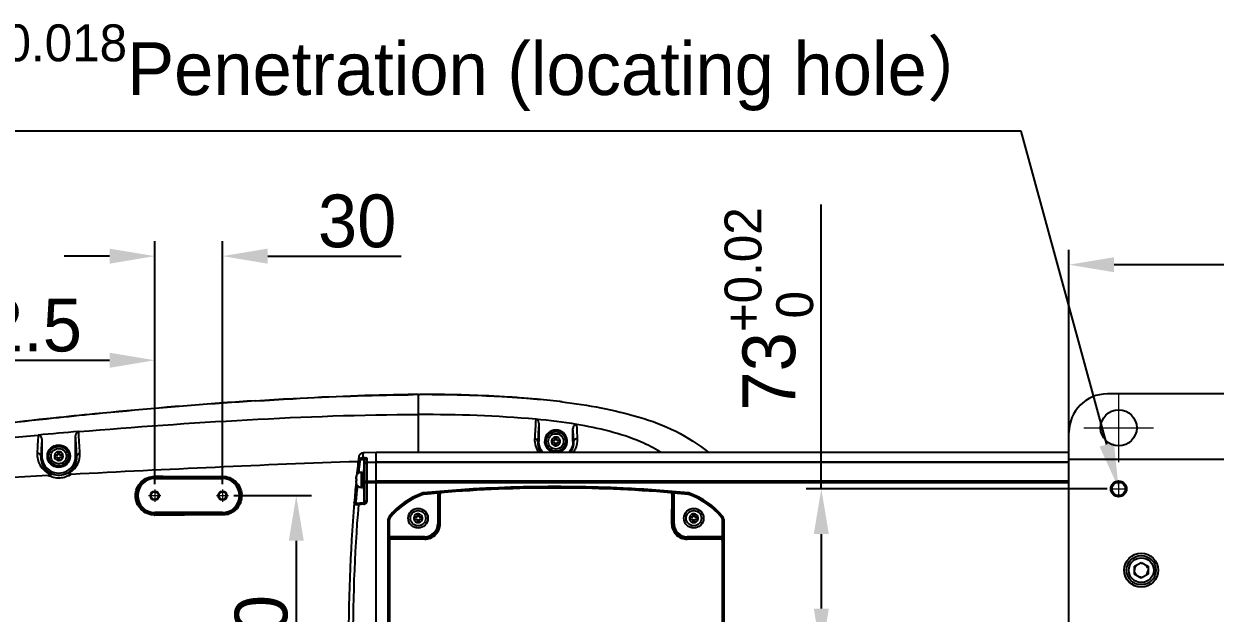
# Model space of a CAD drawing. Header units: millimetres. Extents: x 4086 to 8300, y 123 to 1549.
# Drawn here: x 6761 to 6919.2, y 1272.9 to 1351.1 of the extents above; entities that cross this region are included whole.
import ezdxf
from ezdxf import colors
from ezdxf.entities.mleader import LeaderData, LeaderLine
from ezdxf.math import Vec2, Vec3

# ---------------------------------------------------------------- set-up
doc = ezdxf.new("R2010")
doc.units = ezdxf.units.MM
doc.linetypes.add('CENTER2', pattern=[28.575, 19.05, -3.175, 3.175, -3.175])
doc.layers.add('中心线层', color=7, linetype='CENTER2', lineweight=0)
doc.layers.add('轮廓实线层', color=7, linetype='Continuous', lineweight=30)
doc.layers.add('尺寸标注', color=7, linetype='Continuous')
doc.styles.add('思源黑', font='SourceHanSansCN-Normal.ttf')
doc.dimstyles.new('尺寸标注_3_10比例', dxfattribs={"dimtxt": 7, "dimasz": 6, "dimexe": 2, "dimexo": 1.5, "dimgap": 1, "dimtad": 1, "dimdec": 1, "dimlfac": 3.333333, "dimdsep": 46, "dimtxsty": '思源黑', "dimcen": 0.09, "dimadec": 0, "dimazin": 0, "dimtp": 0.01, "dimtm": 0.01, "dimtfac": 1, "dimtdec": 1, "dimtofl": 0, "dimtmove": 0, "dimatfit": 3, "dimfxl": 0, "dimtolj": 1, "dimarcsym": 0})

# ---------------------------------------------------------------- blocks, each defined once
blk = doc.blocks.new('*D2668')
at = {"layer": 'Defpoints', "color": 0}
for p in [(6787.39, 1320.3), (6778.39, 1288.51), (6787.39, 1288.51)]:
    blk.add_point(p, dxfattribs=at)
at = {"layer": '轮廓实线层', "color": 0, "lineweight": -2}
for p, q in [((6778.39, 1290.01), (6778.39, 1322.3)), ((6787.39, 1290.01), (6787.39, 1322.3)), ((6772.39, 1320.3), (6766.39, 1320.3)), ((6793.39, 1320.3), (6811.12, 1320.3))]:
    blk.add_line(p, q, dxfattribs=at)
at = {"layer": '轮廓实线层', "color": 0}
for points in [[(6772.39, 1319.3), (6772.39, 1321.3), (6778.39, 1320.3)], [(6793.39, 1321.3), (6793.39, 1319.3), (6787.39, 1320.3)]]:
    blk.add_solid(points, dxfattribs=at)
at = {"layer": '轮廓实线层', "color": 0, "insert": (6805.26, 1324.93), "char_height": 7, "attachment_point": 5, "style": '思源黑'}
blk.add_mtext('\\A1;30', dxfattribs=at)
blk = doc.blocks.new('*D2670')
at = {"layer": 'Defpoints', "color": 0}
for p in [(6787.39, 1288.51), (6787.39, 1246.51), (6797.18, 1246.51)]:
    blk.add_point(p, dxfattribs=at)
at = {"layer": '轮廓实线层', "color": 0, "lineweight": -2}
for p, q in [((6788.89, 1288.51), (6799.18, 1288.51)), ((6797.18, 1282.51), (6797.18, 1252.51)), ((6788.89, 1246.51), (6799.18, 1246.51))]:
    blk.add_line(p, q, dxfattribs=at)
at = {"layer": '轮廓实线层', "color": 0}
for points in [[(6798.18, 1282.51), (6796.18, 1282.51), (6797.18, 1288.51)], [(6796.18, 1252.51), (6798.18, 1252.51), (6797.18, 1246.51)]]:
    blk.add_solid(points, dxfattribs=at)
at = {"layer": '轮廓实线层', "color": 0, "insert": (6792.55, 1267.51), "char_height": 7, "attachment_point": 5, "rotation": 90, "style": '思源黑'}
blk.add_mtext('\\A1;140', dxfattribs=at)
blk = doc.blocks.new('*D2671')
at = {"layer": 'Defpoints', "color": 0}
for p in [(6778.39, 1306.48), (6778.39, 1288.51), (6735.64, 1285.51)]:
    blk.add_point(p, dxfattribs=at)
at = {"layer": '轮廓实线层', "color": 0, "lineweight": -2}
for p, q in [((6735.64, 1287.01), (6735.64, 1308.48)), ((6778.39, 1290.01), (6778.39, 1308.48)), ((6741.64, 1306.48), (6772.39, 1306.48))]:
    blk.add_line(p, q, dxfattribs=at)
at = {"layer": '轮廓实线层', "color": 0}
for points in [[(6741.64, 1307.48), (6741.64, 1305.48), (6735.64, 1306.48)], [(6772.39, 1305.48), (6772.39, 1307.48), (6778.39, 1306.48)]]:
    blk.add_solid(points, dxfattribs=at)
at = {"layer": '轮廓实线层', "color": 0, "insert": (6757.02, 1311.1), "char_height": 7, "attachment_point": 5, "style": '思源黑'}
blk.add_mtext('\\A1;142.5', dxfattribs=at)
blk = doc.blocks.new('*D2677')
at = {"layer": 'Defpoints', "color": 0}
for p in [(6899.74, 1319.16), (6899.74, 1293.31), (6987.34, 1293.31)]:
    blk.add_point(p, dxfattribs=at)
at = {"layer": '轮廓实线层', "color": 0, "lineweight": -2}
for p, q in [((6899.74, 1294.81), (6899.74, 1321.16)), ((6987.34, 1294.81), (6987.34, 1321.16)), ((6981.34, 1319.16), (6905.74, 1319.16))]:
    blk.add_line(p, q, dxfattribs=at)
at = {"layer": '轮廓实线层', "color": 0}
for points in [[(6905.74, 1320.16), (6905.74, 1318.16), (6899.74, 1319.16)], [(6981.34, 1318.16), (6981.34, 1320.16), (6987.34, 1319.16)]]:
    blk.add_solid(points, dxfattribs=at)
at = {"layer": '轮廓实线层', "color": 0, "insert": (6943.54, 1323.78), "char_height": 7, "attachment_point": 5, "style": '思源黑'}
blk.add_mtext('\\A1;292', dxfattribs=at)
blk = doc.blocks.new('*D2681')
at = {"layer": 'Defpoints', "color": 0}
for p in [(6906.34, 1289.41), (6849.88, 1267.51), (6866.87, 1267.51)]:
    blk.add_point(p, dxfattribs=at)
at = {"layer": '轮廓实线层', "color": 0, "lineweight": -2}
for p, q in [((6866.87, 1289.41), (6866.87, 1327.16)), ((6904.84, 1289.41), (6864.87, 1289.41)), ((6866.87, 1283.41), (6866.87, 1273.51)), ((6851.38, 1267.51), (6868.87, 1267.51))]:
    blk.add_line(p, q, dxfattribs=at)
at = {"layer": '轮廓实线层', "color": 0}
for points in [[(6867.87, 1283.41), (6865.87, 1283.41), (6866.87, 1289.41)], [(6865.87, 1273.51), (6867.87, 1273.51), (6866.87, 1267.51)]]:
    blk.add_solid(points, dxfattribs=at)
at = {"layer": '轮廓实线层', "color": 0, "insert": (6859.91, 1313.29), "char_height": 7, "attachment_point": 5, "rotation": 90, "style": '思源黑'}
blk.add_mtext('\\A1;73{\\A1;{\\H0.7x;\\S+0.02^  0;}}', dxfattribs=at)

msp = doc.modelspace()

# ---------------------------------------------------------------- linework, layer by layer
for p, q in [((6813.412, 1301.944), (6813.564, 1301.945)), ((6813.421, 1294.248), (6813.413, 1301.913)), ((6813.413, 1301.913), (6813.564, 1301.913)), ((6813.564, 1301.941), (6813.564, 1301.913)), ((6822.367, 1301.736), (6822.431, 1301.733)), ((6984.344, 1302.008), (6904.844, 1302.008)), ((6829.373, 1298.134), (6829.373, 1295.708)), ((6833.91, 1295.708), (6833.91, 1297.436)), ((6899.744, 1238.108), (6899.744, 1296.908)), ((6763.401, 1296.016), (6763.401, 1293.758)), ((6767.894, 1293.758), (6767.894, 1296.501)), ((6829.373, 1295.708), (6829.24, 1295.708)), ((6831.134, 1295.835), (6831.134, 1295.58)), ((6831.517, 1295.835), (6831.134, 1295.835)), ((6831.134, 1295.58), (6831.517, 1295.58)), ((6831.517, 1296.218), (6831.517, 1295.835)), ((6831.772, 1296.218), (6831.517, 1296.218)), ((6831.517, 1295.58), (6831.517, 1295.198)), ((6831.517, 1295.198), (6831.772, 1295.198)), ((6831.772, 1295.835), (6831.772, 1296.218)), ((6832.154, 1295.835), (6831.772, 1295.835)), ((6831.772, 1295.198), (6831.772, 1295.58)), ((6831.772, 1295.58), (6832.154, 1295.58)), ((6832.154, 1295.58), (6832.154, 1295.835)), ((6834.01, 1295.708), (6833.91, 1295.708)), ((6763.401, 1293.758), (6763.276, 1293.758)), ((6765.134, 1293.885), (6765.134, 1293.63)), ((6765.517, 1293.885), (6765.134, 1293.885)), ((6765.134, 1293.63), (6765.517, 1293.63)), ((6765.517, 1294.268), (6765.517, 1293.885)), ((6765.772, 1294.268), (6765.517, 1294.268)), ((6765.517, 1293.63), (6765.517, 1293.248)), ((6765.772, 1293.885), (6765.772, 1294.268)), ((6766.154, 1293.885), (6765.772, 1293.885)), ((6765.772, 1293.248), (6765.772, 1293.63)), ((6765.772, 1293.63), (6766.154, 1293.63)), ((6766.154, 1293.63), (6766.154, 1293.885)), ((6768.042, 1293.758), (6767.894, 1293.758)), ((6806.039, 1294.187), (6805.967, 1293.545)), ((6807.794, 1294.248), (6806.038, 1294.187)), ((6807.794, 1240.767), (6807.794, 1294.248)), ((6899.744, 1294.248), (6807.794, 1294.248)), ((6765.517, 1293.248), (6765.772, 1293.248)), ((6805.956, 1293.308), (6806.157, 1293.312)), ((6805.969, 1293.545), (6806.169, 1293.55)), ((6806.157, 1293.312), (6806.157, 1291.913)), ((6806.329, 1293.393), (6806.294, 1293.269)), ((6806.294, 1287.747), (6806.294, 1293.269)), ((6806.525, 1293.507), (6806.525, 1287.747)), ((6806.525, 1292.966), (6807.794, 1293.009)), ((6807.794, 1292.921), (6806.525, 1292.891)), ((6807.794, 1293.009), (6899.744, 1293.009)), ((6899.744, 1292.921), (6807.794, 1292.921)), ((6987.344, 1293.308), (6899.744, 1293.308)), ((6778.394, 1290.763), (6778.394, 1290.939)), ((6787.394, 1290.913), (6778.394, 1290.913)), ((6778.394, 1290.763), (6787.394, 1290.763)), ((6787.394, 1290.913), (6787.394, 1290.763)), ((6805.156, 1290.735), (6805.072, 1290.735)), ((6805.072, 1290.48), (6805.156, 1290.48)), ((6805.15, 1291.118), (6805.176, 1291.185)), ((6805.156, 1291.118), (6805.151, 1291.118)), ((6805.176, 1291.181), (6805.176, 1291.185)), ((6805.176, 1290.031), (6805.176, 1291.181)), ((6805.471, 1291.665), (6805.454, 1291.499)), ((6805.841, 1289.588), (6805.841, 1291.628)), ((6805.841, 1291.628), (6805.931, 1291.628)), ((6805.931, 1291.628), (6805.931, 1289.588)), ((6805.931, 1291.392), (6806.144, 1291.392)), ((6806.144, 1291.913), (6806.294, 1291.913)), ((6806.144, 1289.303), (6806.144, 1291.912)), ((6805.176, 1290.031), (6805.15, 1290.098)), ((6805.15, 1290.098), (6805.156, 1290.098)), ((6805.841, 1289.588), (6805.931, 1289.588)), ((6805.931, 1289.823), (6806.144, 1289.823)), ((6806.144, 1289.303), (6806.294, 1289.303)), ((6806.157, 1289.303), (6806.157, 1287.598)), ((6806.294, 1290.256), (6899.744, 1290.256)), ((6807.794, 1290.409), (6806.525, 1290.386)), ((6899.744, 1290.409), (6807.794, 1290.409)), ((6814.056, 1288.874), (6814.075, 1288.672)), ((6816.125, 1288.805), (6815.977, 1288.845)), ((6816.386, 1289.027), (6816.365, 1289.034)), ((6846.922, 1289.034), (6846.901, 1289.027)), ((6847.31, 1288.845), (6847.162, 1288.805)), ((6849.212, 1288.672), (6849.232, 1288.874)), ((6906.085, 1290.256), (6906.607, 1290.256)), ((6804.89, 1287.283), (6804.848, 1287.283)), ((6805.43, 1287.294), (6804.89, 1287.283)), ((6805.066, 1287.502), (6806.157, 1287.598)), ((6805.069, 1287.536), (6805.066, 1287.502)), ((6805.093, 1287.799), (6805.069, 1287.536)), ((6806.169, 1287.359), (6805.43, 1287.294)), ((6806.525, 1287.747), (6806.294, 1287.747)), ((6813.911, 1288.841), (6813.979, 1288.65)), ((6815.96, 1288.169), (6815.96, 1284.776)), ((6815.96, 1288.169), (6816.115, 1288.169)), ((6815.962, 1288.73), (6816.115, 1288.729)), ((6816.115, 1284.776), (6816.115, 1288.169)), ((6816.281, 1284.783), (6816.262, 1288.738)), ((6847.025, 1288.738), (6847.006, 1284.783)), ((6847.325, 1288.731), (6847.172, 1288.729)), ((6847.172, 1288.169), (6847.172, 1284.776)), ((6847.172, 1288.169), (6847.327, 1288.169)), ((6847.327, 1284.776), (6847.327, 1288.169)), ((6849.377, 1288.841), (6849.308, 1288.65)), ((6778.394, 1286.103), (6778.394, 1286.253)), ((6787.394, 1286.253), (6778.394, 1286.253)), ((6787.394, 1286.102), (6778.394, 1286.103)), ((6787.394, 1286.253), (6787.394, 1286.103)), ((6809.663, 1285.626), (6809.507, 1285.755)), ((6813.216, 1286.018), (6813.216, 1285.635)), ((6813.471, 1286.018), (6813.216, 1286.018)), ((6813.471, 1285.635), (6813.471, 1286.018)), ((6849.816, 1286.018), (6849.816, 1285.635)), ((6850.071, 1286.018), (6849.816, 1286.018)), ((6850.071, 1285.635), (6850.071, 1286.018)), ((6853.781, 1285.755), (6853.624, 1285.626)), ((6809.369, 1249.643), (6809.369, 1285.372)), ((6809.369, 1285.372), (6809.572, 1285.372)), ((6809.416, 1285.372), (6809.416, 1283.075)), ((6809.572, 1283.075), (6809.572, 1285.372)), ((6812.834, 1285.635), (6812.834, 1285.38)), ((6813.216, 1285.635), (6812.834, 1285.635)), ((6812.834, 1285.38), (6813.216, 1285.38)), ((6813.216, 1285.38), (6813.216, 1284.998)), ((6813.216, 1284.998), (6813.471, 1284.998)), ((6813.854, 1285.635), (6813.471, 1285.635)), ((6813.471, 1284.998), (6813.471, 1285.38)), ((6813.471, 1285.38), (6813.854, 1285.38)), ((6813.854, 1285.38), (6813.854, 1285.635)), ((6816.131, 1284.776), (6815.96, 1284.776)), ((6847.327, 1284.776), (6847.156, 1284.776)), ((6849.434, 1285.635), (6849.434, 1285.38)), ((6849.816, 1285.635), (6849.434, 1285.635)), ((6849.434, 1285.38), (6849.816, 1285.38)), ((6849.816, 1285.38), (6849.816, 1284.998)), ((6849.816, 1284.998), (6850.071, 1284.998)), ((6850.454, 1285.635), (6850.071, 1285.635)), ((6850.071, 1284.998), (6850.071, 1285.38)), ((6850.071, 1285.38), (6850.454, 1285.38)), ((6850.454, 1285.38), (6850.454, 1285.635)), ((6853.716, 1285.372), (6853.716, 1283.075)), ((6853.716, 1285.372), (6853.919, 1285.372)), ((6853.872, 1283.075), (6853.872, 1285.372)), ((6853.919, 1285.372), (6853.919, 1249.643)), ((6809.416, 1283.075), (6809.572, 1283.075)), ((6809.424, 1282.628), (6809.426, 1282.619)), ((6809.426, 1282.619), (6809.436, 1282.594)), ((6814.226, 1283.05), (6809.572, 1283.075)), ((6809.586, 1252.415), (6809.586, 1282.6)), ((6809.719, 1282.922), (6809.727, 1282.918)), ((6814.225, 1282.895), (6809.727, 1282.918)), ((6809.737, 1282.894), (6809.736, 1282.751)), ((6809.736, 1282.751), (6814.224, 1282.728)), ((6809.737, 1282.894), (6814.225, 1282.87)), ((6814.225, 1282.87), (6814.224, 1282.728)), ((6814.226, 1283.05), (6814.225, 1282.895)), ((6814.225, 1282.895), (6814.225, 1282.87)), ((6853.716, 1283.075), (6849.061, 1283.05)), ((6849.062, 1282.895), (6849.061, 1283.05)), ((6853.561, 1282.918), (6849.062, 1282.895)), ((6849.062, 1282.87), (6849.062, 1282.895)), ((6849.062, 1282.87), (6853.551, 1282.894)), ((6849.062, 1282.87), (6849.063, 1282.728)), ((6849.063, 1282.728), (6853.552, 1282.751)), ((6853.551, 1282.894), (6853.552, 1282.751)), ((6853.702, 1282.6), (6853.702, 1252.415)), ((6853.716, 1283.075), (6853.872, 1283.075)), ((6853.862, 1282.619), (6853.852, 1282.594)), ((6908.444, 1279.127), (6909.344, 1279.647)), ((6909.344, 1279.647), (6910.244, 1279.127)), ((6908.444, 1278.088), (6908.444, 1279.127)), ((6909.344, 1277.568), (6908.444, 1278.088)), ((6910.244, 1278.088), (6909.344, 1277.568)), ((6910.244, 1279.127), (6910.244, 1278.088))]:
    msp.add_line(p, q)
for points in [[(6815.977, 1288.845), (6815.969, 1288.807), (6815.964, 1288.769), (6815.962, 1288.73)], [(6816.125, 1288.805), (6816.137, 1288.842), (6816.153, 1288.877), (6816.173, 1288.909)], [(6847.232, 1288.928), (6847.261, 1288.904), (6847.288, 1288.876), (6847.31, 1288.845)], [(6847.325, 1288.731), (6847.323, 1288.769), (6847.318, 1288.807), (6847.31, 1288.845)]]:
    msp.add_lwpolyline(points)
for centre, radius in [((6906.344, 1297.508), 2.4), ((6831.644, 1295.708), 1.305), ((6765.644, 1293.758), 1.5), ((6831.644, 1295.708), 1.02), ((6765.644, 1293.758), 1.305), ((6765.644, 1293.758), 1.02), ((6906.344, 1289.408), 1.05), ((6778.394, 1288.508), 0.585), ((6778.394, 1288.508), 0.495), ((6787.394, 1288.508), 0.585), ((6787.394, 1288.508), 0.495), ((6906.344, 1289.408), 0.9), ((6813.344, 1285.508), 1.305), ((6813.344, 1285.508), 1.02), ((6849.944, 1285.508), 1.305), ((6849.944, 1285.508), 1.02), ((6909.344, 1278.608), 2.25), ((6909.344, 1278.608), 1.95), ((6909.344, 1278.608), 1.65)]:
    msp.add_circle(centre, radius)
for centre, radius, start, end in [((6813.94, 1081.431), 220.513, 90.13723, 90.50039), ((6813.946, 1070.825), 231.089, 90.13216, 90.47886), ((6813.829, 1110.122), 191.82, 87.44863, 90.07917), ((6814.085, 1108.713), 193.201, 87.54304, 90.15451), ((6814.905, 1137.582), 164.339, 86.41339, 87.39729), ((6815.259, 1139.716), 162.176, 86.49085, 87.46512), ((6815.988, 1151.563), 150.307, 85.52216, 86.49191), ((6816.067, 1156.025), 145.859, 85.4162, 86.41558), ((6904.844, 1296.908), 5.1, 90, 180), ((6836.3, 628.999), 673.586, 94.154595, 95.612751), ((6836.121, 630.446), 672.102, 94.148302, 95.609618), ((6829.1, 726.206), 576.112, 93.719014, 94.140815), ((6829.027, 726.403), 575.883, 93.713021, 94.134969), ((6817.256, 1167.877), 133.943, 85.08729, 85.51813), ((6816.965, 1167.462), 134.387, 84.97872, 85.40815), ((6818.685, 1186.335), 115.436, 83.29779, 85.00937), ((6819.241, 1190.175), 111.558, 83.351, 85.12204), ((6820.76, 1203.763), 97.885, 83.13922, 83.31315), ((6853.138, 463.554), 839.888, 96.026277, 97.075652), ((6852.473, 469.068), 834.308, 96.020618, 97.076979), ((6843.679, 551.774), 751.162, 95.596821, 96.015255), ((6843.719, 550.981), 751.928, 95.593973, 96.011966), ((7528.74, 1258.925), 700.899, 176.751324, 176.961115), ((6852.658, 283.684), 1016.833, 94.75909, 95.063029), ((5771.832, 1241.824), 997.993, 3.004369, 3.169974), ((7531.396, 1258.422), 703.146, 176.762322, 176.960338), ((6831.644, 1295.708), 1.5, 281.97784, 258.02157), ((5985.591, 1247.364), 849.795, 3.261231, 3.377935), ((5989.311, 1247.923), 846.588, 3.261494, 3.387969), ((7835.187, 1235.967), 1073.98, 176.766335, 176.895291), ((7838.535, 1235.425), 1076.84, 176.774392, 176.894742), ((5771.668, 1241.467), 997.746, 3.004161, 3.161925), ((6831.657, 1295.918), 2.84, 176.67365, 216.05882), ((6831.632, 1295.557), 2.397, 176.39117, 213.10837), ((6831.645, 1295.709), 0.578, 186.53968, 217.11165), ((6831.645, 1295.713), 0.583, 247.94939, 256.10169), ((6831.646, 1295.705), 0.574, 295.14673, 309.03559), ((6831.627, 1295.703), 0.594, 34.97126, 41.6162), ((6831.619, 1295.546), 2.396, 327.19043, 3.87441), ((6765.656, 1293.603), 2.385, 176.28804, 248.72572), ((6765.648, 1293.758), 2.247, 179.9981, 0.0019), ((6765.645, 1293.759), 0.578, 186.53968, 217.11165), ((6765.627, 1293.753), 0.594, 34.97126, 41.6162), ((6765.656, 1293.609), 2.391, 297.57729, 3.55604), ((7025.049, 1269.229), 220.94, 173.65299, 174.2846), ((6806.059, 1293.587), 0.6, 92, 173.65295), ((6765.645, 1293.763), 0.583, 247.94939, 256.10169), ((6765.646, 1293.755), 0.574, 295.14673, 309.03559), ((6805.982, 1292.949), 0.593, 170.17153, 173.81445), ((6805.994, 1292.947), 0.605, 152.79504, 170.1488), ((6805.982, 1292.953), 0.592, 128.56987, 152.67874), ((7025.026, 1269.229), 220.698, 173.82006, 174.16521), ((6808.797, 1293.372), 2.641, 179.51129, 181.29184), ((6834.103, 22.653), 1270.464, 93.153087, 94.268961), ((6778.391, 1288.516), 2.422, 89.94327, 270.05738), ((6778.394, 1288.508), 2.405, 90, 270), ((6778.394, 1288.508), 2.255, 90, 270), ((6787.392, 1288.516), 2.414, 284.20158, 89.9416), ((6787.394, 1288.508), 2.405, 270.01062, 90), ((6787.394, 1288.508), 2.255, 270, 90), ((6806.561, 1290.608), 1.495, 160.04787, 175.10622), ((6806.561, 1290.608), 1.495, 184.89378, 199.95213), ((6806.561, 1290.608), 1.411, 174.81427, 185.18573), ((6805.841, 1290.908), 0.72, 90, 157.38014), ((7025.049, 1269.229), 220.94, 174.54108, 175.22781), ((6987.657, 1271.018), 183.334, 174.09494, 174.74817), ((6805.841, 1290.308), 0.72, 202.61986, 270), ((6807.661, 1314.859), 25.092, 264.33356, 264.59222), ((6814.114, 1288.277), 0.6, 95.52493, 109.74515), ((6830.341, 1120.424), 169.188, 94.73847, 95.52211), ((6830.341, 1120.424), 169.032, 94.87473, 95.52211), ((6831.644, 1104.913), 184.746, 85.26292, 94.73728), ((6831.644, 1104.998), 184.52, 85.26097, 94.73924), ((6832.961, 1120.589), 169.023, 84.47751, 85.26215), ((6832.961, 1120.589), 168.867, 84.47752, 85.12576), ((6849.174, 1288.277), 0.6, 70.25485, 84.47507), ((6787.396, 1288.502), 2.562, 349.46693, 4.32627), ((7022.893, 1269.389), 218.778, 175.22256, 185.68199), ((7023.322, 1269.392), 218.627, 175.30333, 185.69661), ((6805.087, 1287.263), 0.24, 95, 175.30847), ((6806.144, 1287.747), 0.15, 275, 0), ((6806.135, 1287.744), 0.387, 275.06485, 284.99238), ((6817.358, 1279.238), 10.203, 109.74515, 140.3036), ((6817.358, 1279.238), 10.156, 109.74515, 140.3036), ((6817.358, 1279.238), 10, 109.74515, 140.3036), ((6814.114, 1288.277), 0.553, 95.52493, 109.74515), ((6814.114, 1288.277), 0.397, 95.52493, 109.74515), ((6896.767, 1288.175), 80.807, 179.60646, 180.00429), ((6816.412, 1288.728), 0.297, 165.02562, 179.76525), ((6983.927, 1288.62), 167.813, 179.96248, 180.15368), ((6846.875, 1288.728), 0.298, 0.23689, 14.95914), ((6679.456, 1288.619), 167.716, 359.84626, 0.03759), ((6766.52, 1288.175), 80.807, 359.99571, 0.39357), ((6849.174, 1288.277), 0.397, 70.25485, 84.47507), ((6849.174, 1288.277), 0.553, 70.25485, 84.47507), ((6845.93, 1279.238), 10, 39.6964, 70.25485), ((6845.93, 1279.238), 10.156, 39.6964, 70.25485), ((6845.93, 1279.238), 10.203, 39.6964, 70.25485), ((6778.334, 1287.558), 1.627, 271.46252, 272.29094), ((6787.483, 1288.326), 2.367, 283.4343, 287.39565), ((6809.969, 1285.372), 0.6, 140.3036, 180), ((6809.969, 1285.372), 0.553, 140.3036, 180), ((6813.343, 1285.509), 0.576, 115.18007, 129.02915), ((6813.343, 1285.502), 0.583, 67.94386, 76.10103), ((6813.343, 1285.507), 0.578, 6.5115, 37.09381), ((6849.943, 1285.509), 0.576, 115.18007, 129.02915), ((6849.943, 1285.502), 0.583, 67.94386, 76.10103), ((6849.943, 1285.507), 0.578, 6.5115, 37.09381), ((6853.319, 1285.372), 0.553, 0, 39.6964), ((6853.319, 1285.372), 0.6, 0, 39.6964), ((6809.969, 1285.372), 0.397, 140.3036, 180.00039), ((6813.328, 1285.494), 0.556, 215.38556, 222.48001), ((6814.234, 1284.774), 2.047, 269.70741, 0.25376), ((6814.235, 1284.767), 1.897, 269.69428, 0.26054), ((6814.235, 1284.776), 1.881, 269.70313, 0), ((6814.235, 1284.776), 1.725, 269.70313, 0), ((6849.053, 1284.774), 2.047, 179.74607, 270.29276), ((6849.052, 1284.767), 1.897, 179.73945, 270.30573), ((6849.053, 1284.776), 1.881, 180, 270.29687), ((6849.053, 1284.776), 1.725, 180, 270.29687), ((6849.928, 1285.494), 0.556, 215.38556, 222.48001), ((6853.319, 1285.372), 0.397, 359.9996, 39.6964), ((6833.269, 1283.056), 23.853, 179.95616, 180.33903), ((6821.49, 1282.994), 12.074, 180.37594, 180.6609), ((-3150.967, 1267.508), 9960.414, 359.9132208, 0.0867803), ((6809.592, 1279.327), 3.273, 90.09994, 90.82792), ((6809.736, 1282.601), 0.293, 89.82294, 130.15772), ((6853.554, 1282.597), 0.296, 49.81442, 60.23218), ((6853.696, 1279.327), 3.273, 89.17018, 89.90003), ((16814.238, 1267.508), 9960.398, 179.9132195, 180.0867794), ((6835.762, 1283.039), 18.11, 359.67818, 0.11096), ((6840.206, 1283.014), 13.666, 359.30647, 359.6784), ((6909.344, 1278.608), 0.9, 69.9997, 90), ((6909.344, 1278.608), 0.9, 19.99763, 60), ((6909.344, 1278.608), 0.9, 139.99763, 180), ((6909.344, 1278.608), 0.9, 199.99763, 240), ((6909.344, 1278.608), 0.9, 319.99763, 0), ((6909.344, 1278.608), 0.9, 249.9997, 270)]:
    msp.add_arc(centre, radius, start, end)
for points, knots in [([(6791.731, 1301.105), (6793.406, 1301.214), (6800.161, 1301.62), (6806.926, 1301.892), (6812.014, 1301.936)], [0, 0, 0, 0, 0.2480255, 1, 1, 1, 1]), ([(6791.733, 1301.077), (6793.4, 1301.185), (6800.154, 1301.59), (6806.918, 1301.863), (6812.015, 1301.905)], [0, 0, 0, 0, 0.2468489, 1, 1, 1, 1]), ([(6832.453, 1300.947), (6834.18, 1300.739), (6837.626, 1300.238), (6842.699, 1299.021), (6847.643, 1297.261), (6850.544, 1295.293), (6851.934, 1294.25)], [0, 0, 0, 0, 0.2502624, 0.5001854, 0.7500501, 1, 1, 1, 1]), ([(6768.296, 1297.011), (6775.747, 1297.631), (6790.769, 1298.705), (6805.829, 1299.28), (6813.413, 1299.269)], [0, 0, 0, 0, 0.4964268, 1, 1, 1, 1]), ([(6829.373, 1298.134), (6829.373, 1298.25), (6829.31, 1298.491), (6829.088, 1298.633), (6828.973, 1298.644)], [0, 0, 0, 0, 0.5030874, 1, 1, 1, 1]), ([(6768.295, 1297.011), (6768.18, 1297.001), (6767.956, 1296.858), (6767.894, 1296.618), (6767.894, 1296.501)], [0, 0, 0, 0, 0.4965266, 1, 1, 1, 1]), ([(6834.424, 1297.953), (6834.293, 1297.975), (6833.996, 1297.855), (6833.91, 1297.571), (6833.91, 1297.436)], [0, 0, 0, 0, 0.495275, 1, 1, 1, 1]), ([(6845.506, 1294.298), (6844.664, 1294.812), (6842.472, 1295.937), (6838.727, 1297.119), (6835.861, 1297.713), (6834.424, 1297.953)], [0, 0, 0, 0, 0.2522098, 0.6273316, 1, 1, 1, 1]), ([(6714.25, 1290.895), (6722.281, 1292.246), (6738.509, 1294.208), (6754.761, 1295.826), (6762.92, 1296.549)], [0, 0, 0, 0, 0.4985814, 1, 1, 1, 1]), ([(6763.401, 1296.016), (6763.401, 1296.147), (6763.324, 1296.419), (6763.05, 1296.558), (6762.921, 1296.549)], [0, 0, 0, 0, 0.5019516, 1, 1, 1, 1]), ([(6831.329, 1296.191), (6831.319, 1296.185), (6831.298, 1296.171), (6831.279, 1296.156), (6831.27, 1296.148)], [0, 0, 0, 0, 0.4971039, 1, 1, 1, 1]), ([(6831.414, 1296.231), (6831.399, 1296.225), (6831.37, 1296.213), (6831.343, 1296.199), (6831.329, 1296.191)], [0, 0, 0, 0, 0.5023533, 1, 1, 1, 1]), ([(6831.644, 1296.285), (6831.633, 1296.289), (6831.607, 1296.292), (6831.582, 1296.289), (6831.57, 1296.286)], [0, 0, 0, 0, 0.493074, 1, 1, 1, 1]), ([(6831.72, 1296.286), (6831.708, 1296.289), (6831.682, 1296.293), (6831.656, 1296.289), (6831.644, 1296.285)], [0, 0, 0, 0, 0.5074264, 1, 1, 1, 1]), ([(6833.968, 1294.247), (6834.071, 1294.385), (6834.41, 1294.94), (6834.551, 1295.613), (6834.524, 1296.088)], [0, 0, 0, 0, 0.2651247, 1, 1, 1, 1]), ([(6834.01, 1295.708), (6834.012, 1295.817), (6834.151, 1296.048), (6834.402, 1296.102), (6834.524, 1296.088)], [0, 0, 0, 0, 0.470948, 1, 1, 1, 1]), ([(6762.787, 1294.135), (6762.759, 1293.604), (6763.039, 1292.375), (6764.044, 1291.53), (6764.665, 1291.308)], [0, 0, 0, 0, 0.4463637, 1, 1, 1, 1]), ([(6763.276, 1293.758), (6763.274, 1293.862), (6763.143, 1294.084), (6762.905, 1294.142), (6762.787, 1294.135)], [0, 0, 0, 0, 0.4697577, 1, 1, 1, 1]), ([(6765.329, 1294.241), (6765.319, 1294.235), (6765.298, 1294.221), (6765.279, 1294.206), (6765.27, 1294.198)], [0, 0, 0, 0, 0.4971039, 1, 1, 1, 1]), ([(6765.414, 1294.281), (6765.399, 1294.275), (6765.37, 1294.263), (6765.343, 1294.249), (6765.329, 1294.241)], [0, 0, 0, 0, 0.5023533, 1, 1, 1, 1]), ([(6765.644, 1294.335), (6765.633, 1294.339), (6765.607, 1294.342), (6765.582, 1294.339), (6765.57, 1294.336)], [0, 0, 0, 0, 0.493074, 1, 1, 1, 1]), ([(6765.72, 1294.336), (6765.708, 1294.339), (6765.682, 1294.343), (6765.656, 1294.339), (6765.644, 1294.335)], [0, 0, 0, 0, 0.5074264, 1, 1, 1, 1]), ([(6766.875, 1291.428), (6767.42, 1291.693), (6768.26, 1292.528), (6768.484, 1293.648), (6768.457, 1294.131)], [0, 0, 0, 0, 0.5561788, 1, 1, 1, 1]), ([(6767.311, 1291.362), (6773.676, 1291.706), (6786.366, 1292.324), (6799.06, 1292.866), (6805.388, 1293.057)], [0, 0, 0, 0, 0.5017095, 1, 1, 1, 1]), ([(6805.393, 1293.013), (6805.39, 1292.992), (6805.515, 1293.023), (6805.559, 1292.993), (6805.61, 1292.987)], [0, 0, 0, 0, 0.287893, 1, 1, 1, 1]), ([(6805.969, 1293.545), (6805.964, 1293.537), (6805.956, 1293.455), (6805.954, 1293.378), (6805.956, 1293.308)], [0, 0, 0, 0, 0.1144416, 1, 1, 1, 1]), ([(6806.169, 1293.55), (6806.166, 1293.545), (6806.158, 1293.492), (6806.157, 1293.44), (6806.156, 1293.394)], [0, 0, 0, 0, 0.1140991, 1, 1, 1, 1]), ([(6806.169, 1293.55), (6806.204, 1293.55), (6806.311, 1293.55), (6806.422, 1293.55), (6806.492, 1293.527)], [0, 0, 0, 0, 0.3170157, 1, 1, 1, 1]), ([(6806.294, 1292.727), (6806.294, 1292.766), (6806.323, 1292.865), (6806.436, 1292.868), (6806.478, 1292.847)], [0, 0, 0, 0, 0.4569953, 1, 1, 1, 1]), ([(6806.492, 1293.527), (6806.5, 1293.525), (6806.512, 1293.52), (6806.524, 1293.511), (6806.525, 1293.507)], [0, 0, 0, 0, 0.6238873, 1, 1, 1, 1]), ([(6767.318, 1291.364), (6766.875, 1291.057), (6765.795, 1290.677), (6764.69, 1290.945), (6764.213, 1291.195)], [0, 0, 0, 0, 0.5005325, 1, 1, 1, 1]), ([(6764.665, 1291.308), (6764.685, 1291.331), (6764.705, 1291.39), (6764.769, 1291.365), (6764.772, 1291.349)], [0, 0, 0, 0, 0.6592313, 1, 1, 1, 1]), ([(6766.875, 1291.428), (6766.855, 1291.448), (6766.836, 1291.504), (6766.782, 1291.474), (6766.782, 1291.461)], [0, 0, 0, 0, 0.6920648, 1, 1, 1, 1]), ([(6767.315, 1291.363), (6767.197, 1291.356), (6767.048, 1291.354), (6766.897, 1291.404), (6766.875, 1291.428)], [0, 0, 0, 0, 0.7845887, 1, 1, 1, 1]), ([(6778.375, 1285.931), (6777.721, 1285.915), (6776.365, 1286.511), (6775.546, 1288.509), (6776.26, 1290.189), (6777.387, 1290.944), (6778.064, 1291.059), (6778.399, 1291.071)], [0, 0, 0, 0, 0.2488522, 0.4971069, 0.7456661, 0.8727736, 1, 1, 1, 1]), ([(6778.394, 1290.939), (6778.402, 1290.949), (6778.39, 1291), (6778.398, 1291.04), (6778.399, 1291.071)], [0, 0, 0, 0, 0.288811, 1, 1, 1, 1]), ([(6787.394, 1290.931), (6787.401, 1290.942), (6787.39, 1290.99), (6787.397, 1291.032), (6787.397, 1291.063)], [0, 0, 0, 0, 0.2991544, 1, 1, 1, 1]), ([(6787.397, 1291.063), (6788.021, 1291.09), (6789.315, 1290.555), (6789.904, 1289.316), (6789.951, 1288.695)], [0, 0, 0, 0, 0.5006936, 1, 1, 1, 1]), ([(6805.078, 1289.902), (6805.077, 1289.893), (6805.136, 1289.907), (6805.157, 1289.893), (6805.183, 1289.89)], [0, 0, 0, 0, 0.2575061, 1, 1, 1, 1]), ([(6806.525, 1290.386), (6806.472, 1290.385), (6806.412, 1290.383), (6806.309, 1290.335), (6806.342, 1290.298), (6806.356, 1290.289)], [0, 0, 0, 0, 0.6144672, 0.805294, 1, 1, 1, 1]), ([(6849.232, 1288.874), (6846.357, 1289.152), (6834.649, 1289.978), (6822.861, 1289.726), (6814.056, 1288.874)], [0, 0, 0, 0, 0.2461511, 1, 1, 1, 1]), ([(6815.977, 1288.845), (6815.987, 1288.861), (6816.01, 1288.891), (6816.039, 1288.916), (6816.055, 1288.928)], [0, 0, 0, 0, 0.4840567, 1, 1, 1, 1]), ([(6816.173, 1288.909), (6816.161, 1288.899), (6816.113, 1288.903), (6816.077, 1288.916), (6816.055, 1288.928)], [0, 0, 0, 0, 0.3950903, 1, 1, 1, 1]), ([(6816.254, 1288.991), (6816.239, 1288.981), (6816.209, 1288.956), (6816.184, 1288.926), (6816.173, 1288.909)], [0, 0, 0, 0, 0.475434, 1, 1, 1, 1]), ([(6816.254, 1288.991), (6816.245, 1288.987), (6816.221, 1288.984), (6816.199, 1288.99), (6816.188, 1288.995)], [0, 0, 0, 0, 0.451272, 1, 1, 1, 1]), ([(6816.365, 1289.034), (6816.346, 1289.031), (6816.307, 1289.022), (6816.271, 1289.003), (6816.254, 1288.991)], [0, 0, 0, 0, 0.4871801, 1, 1, 1, 1]), ([(6816.386, 1289.027), (6816.387, 1289.023), (6816.389, 1288.976), (6816.395, 1288.93), (6816.399, 1288.887)], [0, 0, 0, 0, 0.0836635, 1, 1, 1, 1]), ([(6846.901, 1289.027), (6846.9, 1289.023), (6846.898, 1288.976), (6846.892, 1288.93), (6846.888, 1288.887)], [0, 0, 0, 0, 0.0833696, 1, 1, 1, 1]), ([(6847.033, 1288.991), (6847.016, 1289.003), (6846.98, 1289.022), (6846.941, 1289.031), (6846.922, 1289.034)], [0, 0, 0, 0, 0.5127395, 1, 1, 1, 1]), ([(6847.033, 1288.991), (6847.042, 1288.987), (6847.066, 1288.984), (6847.088, 1288.99), (6847.099, 1288.995)], [0, 0, 0, 0, 0.4608701, 1, 1, 1, 1]), ([(6847.114, 1288.91), (6847.103, 1288.926), (6847.078, 1288.956), (6847.048, 1288.981), (6847.033, 1288.991)], [0, 0, 0, 0, 0.5245693, 1, 1, 1, 1]), ([(6847.114, 1288.91), (6847.126, 1288.899), (6847.173, 1288.903), (6847.21, 1288.916), (6847.232, 1288.928)], [0, 0, 0, 0, 0.389065, 1, 1, 1, 1]), ([(6847.162, 1288.805), (6847.157, 1288.824), (6847.144, 1288.861), (6847.125, 1288.894), (6847.114, 1288.91)], [0, 0, 0, 0, 0.5155373, 1, 1, 1, 1]), ([(6789.915, 1288.034), (6789.832, 1287.59), (6789.418, 1286.732), (6788.622, 1286.203), (6788.191, 1286.067)], [0, 0, 0, 0, 0.4995341, 1, 1, 1, 1]), ([(6804.875, 1287.61), (6804.876, 1287.625), (6804.884, 1287.657), (6804.899, 1287.686), (6804.908, 1287.7)], [0, 0, 0, 0, 0.4839154, 1, 1, 1, 1]), ([(6804.908, 1287.7), (6804.918, 1287.715), (6804.943, 1287.743), (6804.974, 1287.763), (6804.991, 1287.772)], [0, 0, 0, 0, 0.4926767, 1, 1, 1, 1]), ([(6804.991, 1287.772), (6805.007, 1287.78), (6805.04, 1287.792), (6805.076, 1287.798), (6805.093, 1287.799)], [0, 0, 0, 0, 0.5095429, 1, 1, 1, 1]), ([(6805.43, 1287.294), (6805.425, 1287.35), (6805.444, 1287.404), (6805.394, 1287.531), (6805.417, 1287.533)], [0, 0, 0, 0, 0.7065824, 1, 1, 1, 1]), ([(6806.157, 1287.598), (6806.154, 1287.597), (6806.158, 1287.581), (6806.155, 1287.574), (6806.156, 1287.566)], [0, 0, 0, 0, 0.2588621, 1, 1, 1, 1]), ([(6806.35, 1287.422), (6806.333, 1287.41), (6806.296, 1287.39), (6806.256, 1287.376), (6806.235, 1287.37)], [0, 0, 0, 0, 0.5002075, 1, 1, 1, 1]), ([(6816.115, 1288.729), (6816.121, 1288.731), (6816.17, 1288.736), (6816.219, 1288.737), (6816.262, 1288.738)], [0, 0, 0, 0, 0.1271529, 1, 1, 1, 1]), ([(6847.172, 1288.729), (6847.166, 1288.731), (6847.117, 1288.736), (6847.068, 1288.737), (6847.025, 1288.738)], [0, 0, 0, 0, 0.1271558, 1, 1, 1, 1]), ([(6778.394, 1286.094), (6778.405, 1286.082), (6778.388, 1286.019), (6778.399, 1285.97), (6778.399, 1285.932)], [0, 0, 0, 0, 0.3099438, 1, 1, 1, 1]), ([(6813.267, 1284.923), (6813.28, 1284.922), (6813.306, 1284.921), (6813.332, 1284.926), (6813.344, 1284.931)], [0, 0, 0, 0, 0.5019224, 1, 1, 1, 1]), ([(6813.344, 1284.931), (6813.356, 1284.927), (6813.381, 1284.923), (6813.406, 1284.927), (6813.418, 1284.93)], [0, 0, 0, 0, 0.493059, 1, 1, 1, 1]), ([(6813.574, 1284.985), (6813.589, 1284.99), (6813.618, 1285.002), (6813.645, 1285.017), (6813.659, 1285.024)], [0, 0, 0, 0, 0.5023526, 1, 1, 1, 1]), ([(6813.659, 1285.024), (6813.669, 1285.031), (6813.69, 1285.044), (6813.709, 1285.059), (6813.718, 1285.067)], [0, 0, 0, 0, 0.4971023, 1, 1, 1, 1]), ([(6816.131, 1284.776), (6816.136, 1284.778), (6816.188, 1284.779), (6816.236, 1284.783), (6816.281, 1284.783)], [0, 0, 0, 0, 0.0989263, 1, 1, 1, 1]), ([(6847.156, 1284.776), (6847.151, 1284.778), (6847.099, 1284.779), (6847.051, 1284.783), (6847.006, 1284.783)], [0, 0, 0, 0, 0.0989257, 1, 1, 1, 1]), ([(6849.867, 1284.923), (6849.88, 1284.922), (6849.906, 1284.921), (6849.932, 1284.926), (6849.944, 1284.931)], [0, 0, 0, 0, 0.5019224, 1, 1, 1, 1]), ([(6849.944, 1284.931), (6849.956, 1284.927), (6849.981, 1284.923), (6850.006, 1284.927), (6850.018, 1284.93)], [0, 0, 0, 0, 0.493059, 1, 1, 1, 1]), ([(6850.174, 1284.985), (6850.189, 1284.99), (6850.218, 1285.002), (6850.245, 1285.017), (6850.259, 1285.024)], [0, 0, 0, 0, 0.5023526, 1, 1, 1, 1]), ([(6850.259, 1285.024), (6850.269, 1285.031), (6850.29, 1285.044), (6850.309, 1285.059), (6850.318, 1285.067)], [0, 0, 0, 0, 0.4971023, 1, 1, 1, 1]), ([(6809.417, 1282.855), (6809.417, 1282.831), (6809.419, 1282.756), (6809.418, 1282.68), (6809.424, 1282.628)], [0, 0, 0, 0, 0.3128, 1, 1, 1, 1]), ([(6809.436, 1282.594), (6809.442, 1282.602), (6809.487, 1282.592), (6809.518, 1282.599), (6809.544, 1282.6)], [0, 0, 0, 0, 0.2851516, 1, 1, 1, 1]), ([(6809.572, 1283.075), (6809.572, 1283.054), (6809.589, 1283.013), (6809.617, 1282.983), (6809.632, 1282.97)], [0, 0, 0, 0, 0.5116812, 1, 1, 1, 1]), ([(6809.606, 1282.675), (6809.599, 1282.664), (6809.589, 1282.64), (6809.586, 1282.613), (6809.586, 1282.6)], [0, 0, 0, 0, 0.5000184, 1, 1, 1, 1]), ([(6809.632, 1282.97), (6809.647, 1282.958), (6809.675, 1282.94), (6809.705, 1282.927), (6809.719, 1282.922)], [0, 0, 0, 0, 0.5688053, 1, 1, 1, 1]), ([(6853.626, 1282.731), (6853.615, 1282.738), (6853.591, 1282.748), (6853.565, 1282.751), (6853.552, 1282.751)], [0, 0, 0, 0, 0.5002595, 1, 1, 1, 1]), ([(6853.561, 1282.918), (6853.568, 1282.924), (6853.635, 1282.939), (6853.695, 1282.993), (6853.712, 1283.048)], [0, 0, 0, 0, 0.1400856, 1, 1, 1, 1]), ([(6853.712, 1283.048), (6853.713, 1283.052), (6853.715, 1283.061), (6853.716, 1283.07), (6853.716, 1283.075)], [0, 0, 0, 0, 0.4994284, 1, 1, 1, 1]), ([(6853.852, 1282.594), (6853.845, 1282.602), (6853.801, 1282.592), (6853.769, 1282.599), (6853.744, 1282.6)], [0, 0, 0, 0, 0.2851129, 1, 1, 1, 1]), ([(6853.862, 1282.619), (6853.866, 1282.627), (6853.862, 1282.707), (6853.87, 1282.781), (6853.871, 1282.849)], [0, 0, 0, 0, 0.1099398, 1, 1, 1, 1])]:
    msp.add_open_spline(points, degree=3, knots=knots)
for points in [[(6828.973, 1298.644), (6823.805, 1299.131), (6818.604, 1299.262), (6813.413, 1299.269)], [(6834.424, 1297.953), (6832.617, 1298.254), (6830.797, 1298.473), (6828.973, 1298.644)], [(6829.24, 1295.708), (6829.236, 1295.895), (6829.008, 1296.069), (6828.821, 1296.082)], [(6829.917, 1294.234), (6829.577, 1294.632), (6829.373, 1295.184), (6829.373, 1295.708)], [(6831.27, 1296.148), (6831.132, 1296.031), (6831.05, 1295.823), (6831.071, 1295.643)], [(6831.184, 1295.36), (6831.246, 1295.278), (6831.332, 1295.212), (6831.427, 1295.173)], [(6831.57, 1296.286), (6831.516, 1296.274), (6831.465, 1296.251), (6831.414, 1296.231)], [(6831.644, 1295.131), (6831.728, 1295.131), (6831.814, 1295.15), (6831.89, 1295.186)], [(6832.071, 1296.097), (6831.983, 1296.196), (6831.85, 1296.255), (6831.72, 1296.286)], [(6832.007, 1295.259), (6832.158, 1295.381), (6832.245, 1295.611), (6832.213, 1295.802)], [(6832.213, 1295.802), (6832.199, 1295.888), (6832.164, 1295.972), (6832.114, 1296.043)], [(6833.91, 1295.708), (6833.91, 1295.184), (6833.706, 1294.633), (6833.366, 1294.235)], [(6765.27, 1294.198), (6765.132, 1294.081), (6765.05, 1293.873), (6765.071, 1293.693)], [(6765.57, 1294.336), (6765.516, 1294.324), (6765.465, 1294.301), (6765.414, 1294.281)], [(6766.071, 1294.147), (6765.983, 1294.246), (6765.85, 1294.305), (6765.72, 1294.336)], [(6766.007, 1293.309), (6766.158, 1293.431), (6766.245, 1293.661), (6766.213, 1293.852)], [(6766.213, 1293.852), (6766.199, 1293.938), (6766.164, 1294.022), (6766.114, 1294.093)], [(6768.042, 1293.758), (6768.046, 1293.944), (6768.271, 1294.116), (6768.457, 1294.131)], [(6831.505, 1295.148), (6831.551, 1295.137), (6831.598, 1295.131), (6831.644, 1295.131)], [(6765.184, 1293.41), (6765.246, 1293.328), (6765.332, 1293.262), (6765.427, 1293.223)], [(6765.505, 1293.198), (6765.551, 1293.187), (6765.598, 1293.181), (6765.644, 1293.181)], [(6765.644, 1293.181), (6765.728, 1293.181), (6765.814, 1293.2), (6765.89, 1293.236)], [(6805.669, 1293.149), (6805.637, 1293.101), (6805.617, 1293.044), (6805.61, 1292.987)], [(6805.613, 1293.415), (6805.712, 1293.494), (6805.843, 1293.542), (6805.969, 1293.545)], [(6805.956, 1293.308), (6805.847, 1293.305), (6805.729, 1293.24), (6805.669, 1293.149)], [(6806.294, 1293.269), (6806.294, 1293.317), (6806.205, 1293.315), (6806.157, 1293.312)], [(6806.525, 1292.966), (6806.416, 1292.962), (6806.293, 1292.841), (6806.294, 1292.731)], [(6806.525, 1293.507), (6806.45, 1293.504), (6806.368, 1293.457), (6806.329, 1293.392)], [(6764.665, 1291.308), (6764.565, 1291.19), (6764.371, 1291.201), (6764.217, 1291.193)], [(6764.791, 1291.381), (6765.409, 1291.157), (6766.173, 1291.199), (6766.763, 1291.49)], [(6787.394, 1290.931), (6784.394, 1290.933), (6781.394, 1290.936), (6778.394, 1290.939)], [(6778.399, 1291.071), (6781.398, 1291.068), (6784.398, 1291.065), (6787.397, 1291.063)], [(6816.055, 1288.928), (6816.096, 1288.956), (6816.141, 1288.979), (6816.188, 1288.995)], [(6816.173, 1288.909), (6816.215, 1288.966), (6816.306, 1289.028), (6816.368, 1288.994)], [(6816.188, 1288.995), (6816.245, 1289.015), (6816.305, 1289.028), (6816.365, 1289.034)], [(6816.399, 1288.887), (6816.331, 1288.881), (6816.261, 1288.805), (6816.262, 1288.738)], [(6847.025, 1288.738), (6847.026, 1288.805), (6846.956, 1288.881), (6846.888, 1288.887)], [(6846.901, 1289.027), (6846.971, 1289.021), (6847.072, 1288.978), (6847.076, 1288.907)], [(6846.922, 1289.034), (6846.982, 1289.028), (6847.042, 1289.015), (6847.099, 1288.995)], [(6847.099, 1288.995), (6847.146, 1288.979), (6847.191, 1288.956), (6847.232, 1288.928)], [(6806.156, 1287.566), (6806.157, 1287.497), (6806.163, 1287.428), (6806.169, 1287.359)], [(6806.478, 1287.561), (6806.448, 1287.506), (6806.403, 1287.456), (6806.35, 1287.422)], [(6806.525, 1287.747), (6806.525, 1287.683), (6806.509, 1287.618), (6806.478, 1287.561)], [(6816.131, 1284.776), (6816.127, 1285.907), (6816.121, 1287.038), (6816.115, 1288.169)], [(6847.172, 1288.169), (6847.166, 1287.038), (6847.161, 1285.907), (6847.156, 1284.776)], [(6787.397, 1285.941), (6784.398, 1285.938), (6781.398, 1285.936), (6778.399, 1285.932)], [(6788.033, 1286.024), (6787.825, 1285.974), (6787.611, 1285.95), (6787.397, 1285.941)], [(6812.981, 1285.956), (6812.83, 1285.834), (6812.743, 1285.604), (6812.775, 1285.413)], [(6813.344, 1286.085), (6813.26, 1286.085), (6813.174, 1286.065), (6813.098, 1286.03)], [(6813.483, 1286.068), (6813.437, 1286.079), (6813.39, 1286.085), (6813.344, 1286.085)], [(6813.804, 1285.856), (6813.743, 1285.937), (6813.656, 1286.004), (6813.561, 1286.042)], [(6849.581, 1285.956), (6849.43, 1285.834), (6849.343, 1285.604), (6849.375, 1285.413)], [(6849.944, 1286.085), (6849.86, 1286.085), (6849.774, 1286.065), (6849.698, 1286.03)], [(6850.083, 1286.068), (6850.037, 1286.079), (6849.99, 1286.085), (6849.944, 1286.085)], [(6850.404, 1285.856), (6850.343, 1285.937), (6850.256, 1286.004), (6850.161, 1286.042)], [(6812.775, 1285.413), (6812.789, 1285.328), (6812.824, 1285.243), (6812.874, 1285.172)], [(6812.918, 1285.119), (6813.008, 1285.02), (6813.134, 1284.938), (6813.267, 1284.923)], [(6813.418, 1284.93), (6813.472, 1284.942), (6813.523, 1284.965), (6813.574, 1284.985)], [(6813.718, 1285.067), (6813.856, 1285.184), (6813.938, 1285.393), (6813.917, 1285.572)], [(6849.375, 1285.413), (6849.389, 1285.328), (6849.424, 1285.243), (6849.474, 1285.172)], [(6849.518, 1285.119), (6849.608, 1285.02), (6849.734, 1284.938), (6849.867, 1284.923)], [(6850.018, 1284.93), (6850.072, 1284.942), (6850.123, 1284.965), (6850.174, 1284.985)], [(6850.318, 1285.067), (6850.456, 1285.184), (6850.538, 1285.393), (6850.517, 1285.572)], [(6809.426, 1282.619), (6809.426, 1282.719), (6809.49, 1282.829), (6809.577, 1282.878)], [(6809.436, 1282.594), (6809.436, 1282.678), (6809.478, 1282.769), (6809.543, 1282.823)], [(6809.577, 1282.878), (6809.622, 1282.903), (6809.675, 1282.918), (6809.727, 1282.918)], [(6809.736, 1282.751), (6809.686, 1282.751), (6809.631, 1282.719), (6809.606, 1282.675)], [(6853.551, 1282.894), (6853.603, 1282.894), (6853.656, 1282.88), (6853.701, 1282.854)], [(6853.71, 1282.878), (6853.665, 1282.903), (6853.612, 1282.918), (6853.561, 1282.918)], [(6853.702, 1282.6), (6853.702, 1282.651), (6853.67, 1282.706), (6853.626, 1282.731)], [(6853.862, 1282.619), (6853.862, 1282.719), (6853.798, 1282.829), (6853.71, 1282.878)], [(6853.745, 1282.823), (6853.81, 1282.769), (6853.852, 1282.678), (6853.852, 1282.594)]]:
    msp.add_open_spline(points, degree=3)
at = {"layer": '中心线层'}
for p, q in [((6906.344, 1302.071), (6906.344, 1292.945)), ((6901.737, 1297.508), (6910.95, 1297.508)), ((6778.394, 1289.312), (6778.394, 1287.704)), ((6787.394, 1289.312), (6787.394, 1287.704)), ((6905.536, 1289.408), (6907.152, 1289.408)), ((6906.344, 1290.212), (6906.344, 1288.604)), ((6777.586, 1288.508), (6779.202, 1288.508)), ((6786.586, 1288.508), (6788.202, 1288.508))]:
    msp.add_line(p, q, dxfattribs=at)

# ---------------------------------------------------------------- dimensions: what is measured, and where the dimension line sits
at = {"layer": '轮廓实线层'}
dim = msp.add_linear_dim(base=(6866.867, 1267.508), p1=(6906.344, 1289.408), p2=(6849.882, 1267.508), angle=90, text='<>{\\A1;{\\H0.7x;\\S+0.02^  0;}}', dimstyle='尺寸标注_3_10比例', dxfattribs=at)
dim.commit()
dim.dimension.update_dxf_attribs({"geometry": '*D2681', "text_midpoint": (6866.867, 1313.29), "dimtype": 160})
dim = msp.add_linear_dim(base=(6787.394, 1320.3), p1=(6778.394, 1288.508), p2=(6787.394, 1288.508), dimstyle='尺寸标注_3_10比例', dxfattribs=at)
dim.commit()
dim.dimension.update_dxf_attribs({"geometry": '*D2668', "text_midpoint": (6805.257, 1320.3), "dimtype": 160})
for base, p1, p2, picture, middle in [((6899.744, 1319.156), (6987.344, 1293.308), (6899.744, 1293.308), '*D2677', (6943.544, 1323.782)), ((6778.394, 1306.476), (6735.644, 1285.508), (6778.394, 1288.508), '*D2671', (6757.019, 1311.102))]:
    dim = msp.add_linear_dim(base=base, p1=p1, p2=p2, dimstyle='尺寸标注_3_10比例', dxfattribs=at)
    dim.commit()
    dim.dimension.update_dxf_attribs({"geometry": picture, "text_midpoint": middle})
dim = msp.add_linear_dim(base=(6797.178, 1246.508), p1=(6787.394, 1288.508), p2=(6787.394, 1246.508), angle=90, dimstyle='尺寸标注_3_10比例', dxfattribs=at)
dim.commit()
dim.dimension.update_dxf_attribs({"geometry": '*D2670', "text_midpoint": (6792.552, 1267.508)})

# ---------------------------------------------------------------- leaders
at = {"layer": '尺寸标注'}
ml = msp.add_multileader_mtext('Standard', dxfattribs=at)
ml.set_content('{\\A1;\\C256;φ6 {\\H0.7x;\\S+0.018^  0;}\\C7;Penetration (locating hole\\C0;）}', style='思源黑')
ml.set_leader_properties()
ml.build(insert=Vec2(0, 0))
ml.multileader.update_dxf_attribs({"text_left_attachment_type": 5, "text_right_attachment_type": 5, "dogleg_length": 1, "arrow_head_size": 6})
ctx = ml.context
ctx.base_point, ctx.char_height, ctx.arrow_head_size, ctx.plane_origin = Vec3(6736.495, 1336.882), 7, 6, Vec3(6906.337, 1289.498)
ctx.left_attachment, ctx.right_attachment, ctx.text_align_type = 5, 5, 2
notes = []
notes.append((ctx, [(0, (1, 1, 0), (6893.424, 1336.882), (-1, 0), 1, [(0, [(6906.337, 1289.498)], 0, [])])]))
ctx.mtext.insert, ctx.mtext.alignment, ctx.mtext.flow_direction = Vec3(6890.424, 1351.069), 3, 5
for ctx, leaders in notes:
    for number, flags, end, landing, length, lines in leaders:
        leader = LeaderData()
        leader.index, (leader.has_last_leader_line, leader.has_dogleg_vector, leader.attachment_direction) = number, flags
        leader.last_leader_point, leader.dogleg_vector, leader.dogleg_length = Vec3(end), Vec3(landing), length
        for number, points, colour, breaks in lines:
            line = LeaderLine()
            line.index, line.vertices, line.color, line.breaks = number, Vec3.list(points), colors.encode_raw_color(colour), breaks
            leader.lines.append(line)
        ctx.leaders.append(leader)

doc.saveas('drawing.dxf')
